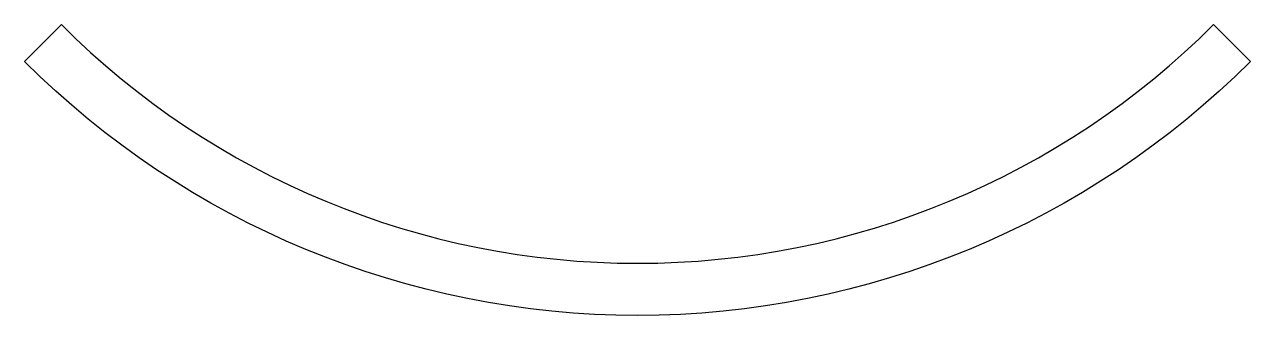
# Model space of a CAD drawing. Header units: millimetres. Extents: x 2957 to 4015, y 207 to 458.
import ezdxf

# ---------------------------------------------------------------- set-up
doc = ezdxf.new("R2010")
doc.units = ezdxf.units.MM

msp = doc.modelspace()

# ---------------------------------------------------------------- linework, layer by layer
msp.add_lwpolyline([(2957.5, 425.7), (2989.3, 457.5, 0.414214), (3983.5, 457.5), (4015.3, 425.7, -0.414214)], format="xyb", close=True)

doc.saveas('drawing.dxf')
